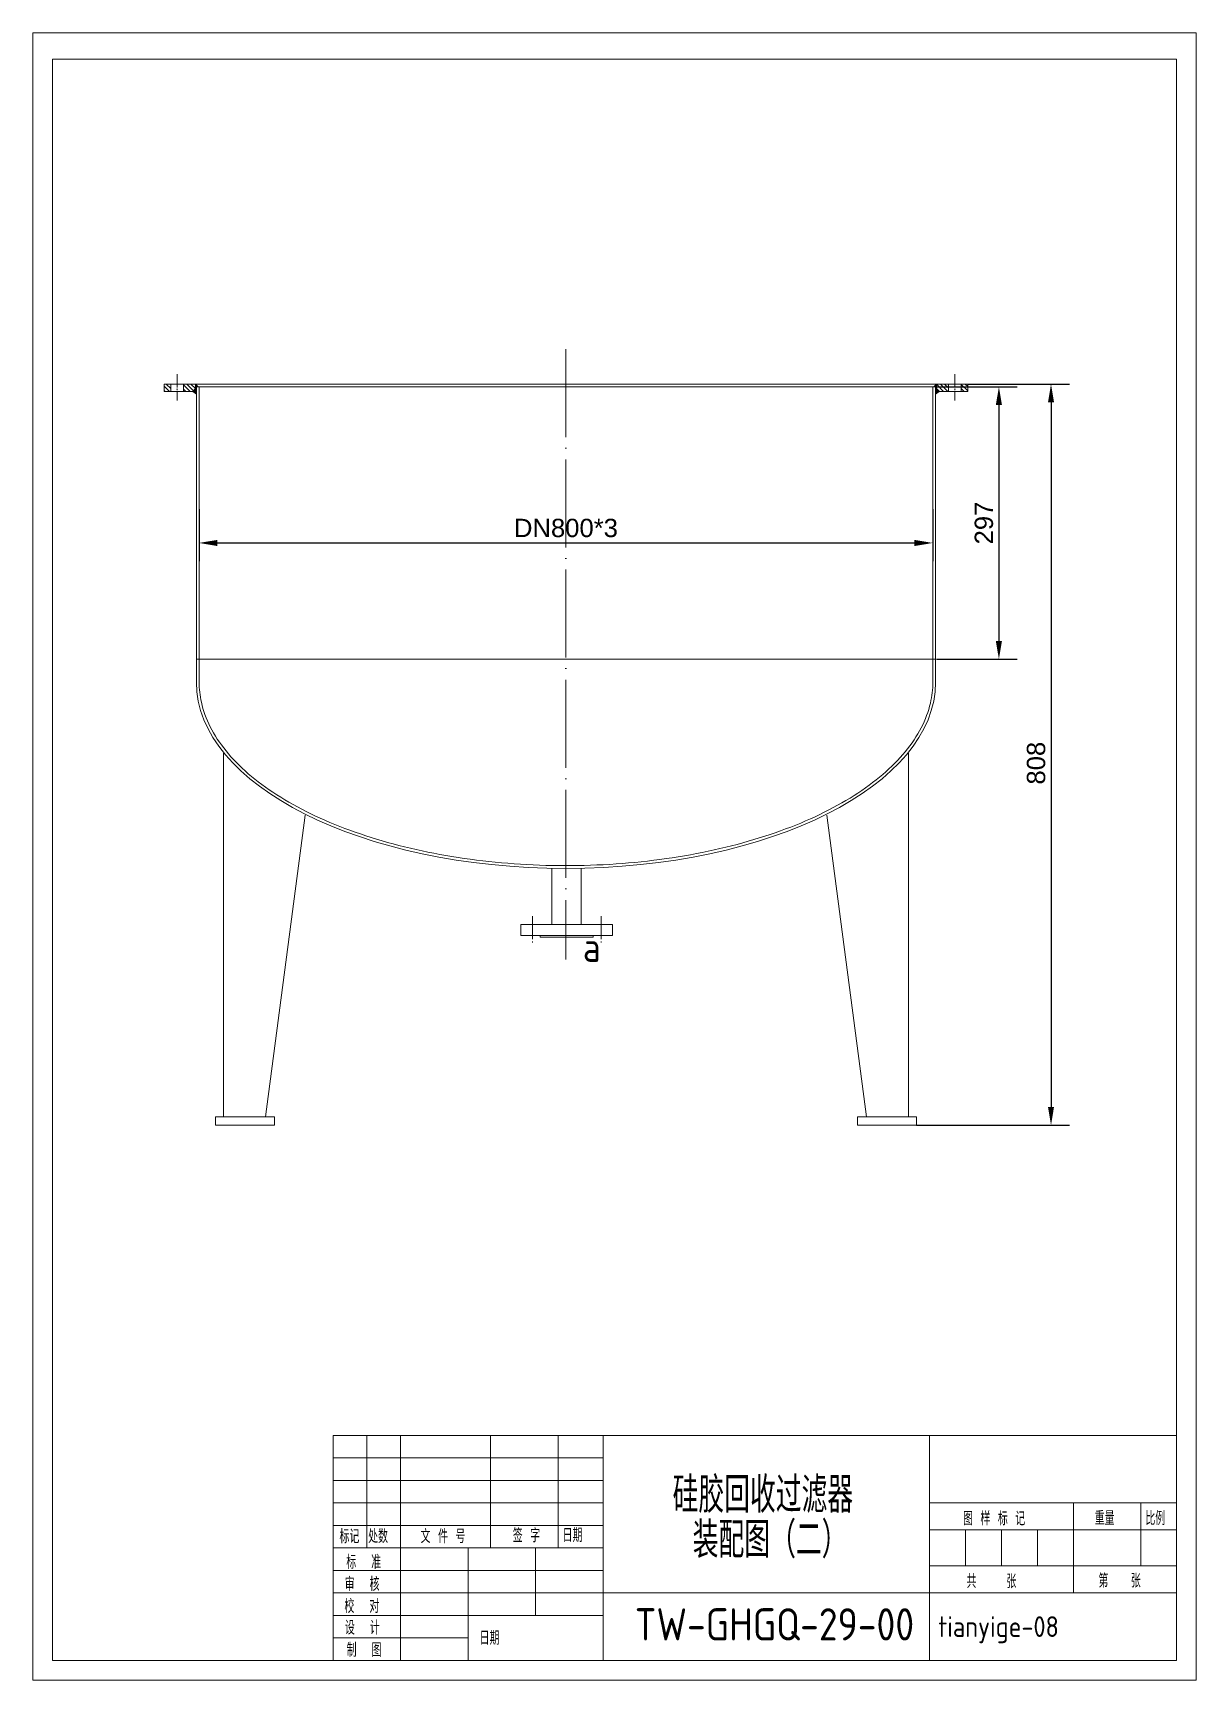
# Model space of a CAD drawing. Header units: millimetres. Extents: x 3470 to 4738, y 896 to 2691.
import ezdxf

# ---------------------------------------------------------------- set-up
doc = ezdxf.new("R2010")
doc.units = ezdxf.units.MM
doc.linetypes.add('ACAD_ISO04W100', pattern=[30, 24, -3, 0, -3])
doc.linetypes.add('CENTER', pattern=[6.25, 5, -0.5, 0.25, -0.5])
doc.layers.add('中心线', color=1, linetype='CENTER')
doc.layers.add('图框内框线', color=7, linetype='Continuous', lineweight=18)
doc.layers.add('文字', color=7, linetype='Continuous', lineweight=15)
doc.styles.get("Standard").update_dxf_attribs({"font": 'arial.ttf'})
doc.styles.add('工程字', font='gbenor.shx', dxfattribs={"bigfont": 'gbcbig.shx'})
doc.dimstyles.new('副本 (2) (2) (3) (2) (2) (3)ISO-25', dxfattribs={"dimtxt": 25, "dimasz": 25, "dimexe": 20, "dimexo": 0, "dimgap": 8, "dimtad": 1, "dimdsep": 46, "dimtxsty": 'Standard', "dimcen": 2.5, "dimadec": 0, "dimazin": 0, "dimtfac": 1, "dimtmove": 0, "dimatfit": 3, "dimfxl": 0, "dimarcsym": 0})

# ---------------------------------------------------------------- blocks, each defined once
blk = doc.blocks.new('*D5')
at = {"color": 0, "linetype": 'Continuous', "lineweight": -2, "transparency": 16777216}
for p, q in [((3651.2, 2172.1), (3651.2, 2115.3)), ((4451.2, 2172.1), (4451.2, 2115.3)), ((3671.2, 2135.3), (4431.2, 2135.3))]:
    blk.add_line(p, q, dxfattribs=at)
at = {"color": 0, "linetype": 'Continuous', "transparency": 16777216}
for points in [[(3671.2, 2138.6), (3671.2, 2131.9), (3651.2, 2135.3)], [(4431.2, 2138.6), (4431.2, 2131.9), (4451.2, 2135.3)]]:
    blk.add_solid(points, dxfattribs=at)
at = {"layer": 'Defpoints', "color": 0, "linetype": 'Continuous', "transparency": 16777216}
for p in [(3651.2, 2172.1), (4451.2, 2172.1), (4451.2, 2135.3)]:
    blk.add_point(p, dxfattribs=at)
at = {"color": 0, "linetype": 'Continuous', "lineweight": 15, "transparency": 16777216, "insert": (4051.2, 2151.5), "char_height": 20, "attachment_point": 5}
blk.add_mtext('DN800*3', dxfattribs=at)
blk = doc.blocks.new('*D6')
at = {"color": 0, "linetype": 'Continuous', "lineweight": -2, "transparency": 16777216}
for p, q in [((4455.2, 2305.5), (4543.3, 2305.5)), ((4523.3, 2285.5), (4523.3, 2028.5)), ((4455.2, 2008.5), (4543.3, 2008.5))]:
    blk.add_line(p, q, dxfattribs=at)
at = {"color": 0, "linetype": 'Continuous', "transparency": 16777216}
for points in [[(4519.9, 2285.5), (4526.6, 2285.5), (4523.3, 2305.5)], [(4519.9, 2028.5), (4526.6, 2028.5), (4523.3, 2008.5)]]:
    blk.add_solid(points, dxfattribs=at)
at = {"layer": 'Defpoints', "color": 0, "linetype": 'Continuous', "transparency": 16777216}
for p in [(4455.2, 2305.5), (4455.2, 2008.5), (4523.3, 2008.5)]:
    blk.add_point(p, dxfattribs=at)
at = {"color": 0, "linetype": 'Continuous', "lineweight": 15, "transparency": 16777216, "insert": (4507, 2157), "char_height": 20, "attachment_point": 5, "rotation": 90}
blk.add_mtext('297', dxfattribs=at)
blk = doc.blocks.new('*D7')
at = {"color": 0, "linetype": 'Continuous', "lineweight": -2, "transparency": 16777216}
for p, q in [((4489.2, 2308.5), (4600.1, 2308.5)), ((4580.1, 2288.5), (4580.1, 1520.5)), ((4433.3, 1500.5), (4600.1, 1500.5))]:
    blk.add_line(p, q, dxfattribs=at)
at = {"color": 0, "linetype": 'Continuous', "transparency": 16777216}
for points in [[(4576.8, 2288.5), (4583.4, 2288.5), (4580.1, 2308.5)], [(4576.8, 1520.5), (4583.4, 1520.5), (4580.1, 1500.5)]]:
    blk.add_solid(points, dxfattribs=at)
at = {"layer": 'Defpoints', "color": 0, "linetype": 'Continuous', "transparency": 16777216}
for p in [(4489.2, 2308.5), (4433.3, 1500.5), (4580.1, 1500.5)]:
    blk.add_point(p, dxfattribs=at)
at = {"color": 0, "linetype": 'Continuous', "lineweight": 15, "transparency": 16777216, "insert": (4563.9, 1895.2), "char_height": 20, "attachment_point": 5, "rotation": 90}
blk.add_mtext('808', dxfattribs=at)

msp = doc.modelspace()

# ---------------------------------------------------------------- hatches: boundary and pattern name
at = {"lineweight": 9}
h = msp.add_hatch(dxfattribs=at)
h.set_pattern_fill('LINE', color=3, angle=135, style=0)
h.set_pattern_definition([(135, (-138053.663, -1861.8792), (-2.24506403, -2.24506403), [])])
h.paths.add_polyline_path([(4468.232, 2308.489), (4455.232, 2308.489), (4455.232, 2303.489), (4458.232, 2300.489), (4468.232, 2300.489)])
h.paths.add_polyline_path([(4489.232, 2308.489), (4482.232, 2308.489), (4482.232, 2300.489), (4487.232, 2300.489), (4489.232, 2300.489)])
h.paths.add_polyline_path([(3647.232, 2308.489), (3634.232, 2308.489), (3634.232, 2300.489), (3644.232, 2300.489), (3647.232, 2303.489)])
h.paths.add_polyline_path([(3620.232, 2308.489), (3613.232, 2308.489), (3613.232, 2300.489), (3620.232, 2300.489)])
at = {"lineweight": 13}
h = msp.add_hatch(color=6, dxfattribs=at)
h.paths.add_polyline_path([(3647.232, 2308.489), (3647.232, 2305.489), (3650.232, 2305.489)])
h.paths.add_polyline_path([(3648.232, 2303.489), (3647.232, 2303.489), (3644.232, 2300.489), (3648.232, 2297.489)])
h = msp.add_hatch(color=6, dxfattribs=at)
h.paths.add_polyline_path([(4455.232, 2308.489), (4455.232, 2305.489), (4452.232, 2305.489)])
h.paths.add_polyline_path([(4454.232, 2303.489), (4455.232, 2303.489), (4458.232, 2300.489), (4454.232, 2297.489)])

# ---------------------------------------------------------------- linework, layer by layer
at = {"color": 1, "linetype": 'ACAD_ISO04W100', "lineweight": 13, "ltscale": 4}
msp.add_line((4051.232, 2346.535), (4051.232, 1681.173), dxfattribs=at)
at = {"color": 1, "linetype": 'ACAD_ISO04W100', "lineweight": 13, "ltscale": 0.6}
for p, q in [((3627.232, 2319.254), (3627.232, 2290.464)), ((4475.232, 2319.254), (4475.232, 2290.464))]:
    msp.add_line(p, q, dxfattribs=at)
at = {"lineweight": 18}
for p, q in [((3613.232, 2308.489), (3613.232, 2300.489)), ((3613.232, 2308.489), (4489.232, 2308.489)), ((3613.232, 2300.489), (3644.232, 2300.489)), ((3644.232, 2300.489), (3647.232, 2303.489)), ((3647.232, 2308.489), (3647.232, 2303.489)), ((3647.232, 2305.489), (4455.232, 2305.489)), ((3648.232, 2305.489), (3648.232, 1983.489)), ((3651.232, 2305.489), (3651.232, 1983.489)), ((4451.232, 2305.489), (4451.232, 1983.489)), ((4454.232, 2305.489), (4454.232, 1983.489)), ((4455.232, 2308.489), (4455.232, 2303.489)), ((4458.232, 2300.489), (4455.232, 2303.489)), ((4489.232, 2300.489), (4458.232, 2300.489)), ((4489.232, 2308.489), (4489.232, 2300.489)), ((3648.232, 2008.489), (4454.232, 2008.489)), ((4002.052, 1719.489), (4002.052, 1707.489)), ((4002.052, 1719.489), (4102.052, 1719.489)), ((4002.052, 1707.489), (4102.052, 1707.489)), ((4102.052, 1719.489), (4102.052, 1707.489))]:
    msp.add_line(p, q, dxfattribs=at)
at = {"linetype": 'Continuous', "lineweight": 18}
for p, q in [((3620.232, 2308.489), (3620.232, 2300.489)), ((3634.232, 2308.489), (3634.232, 2300.489)), ((4468.232, 2308.489), (4468.232, 2300.489)), ((4482.232, 2308.489), (4482.232, 2300.489)), ((4035.695, 1780.64), (4035.695, 1719.489)), ((4067.695, 1780.658), (4067.695, 1719.489))]:
    msp.add_line(p, q, dxfattribs=at)
at = {"lineweight": 13}
for p, q in [((3644.232, 2300.489), (3648.232, 2297.489)), ((3647.232, 2308.489), (3650.232, 2305.489)), ((3647.232, 2303.489), (3648.232, 2303.489)), ((4455.232, 2308.489), (4452.232, 2305.489)), ((4455.232, 2303.489), (4454.232, 2303.489)), ((4458.232, 2300.489), (4454.232, 2297.489)), ((4023.052, 1707.489), (4023.052, 1705.489)), ((4081.052, 1707.489), (4081.052, 1705.489)), ((4023.052, 1705.489), (4081.052, 1705.489))]:
    msp.add_line(p, q, dxfattribs=at)
at = {"color": 7, "linetype": 'Continuous', "lineweight": 18}
for p, q in [((3677.756, 1906.221), (3677.756, 1509.735)), ((4424.708, 1906.221), (4424.708, 1509.735)), ((3723.598, 1509.735), (3766.979, 1838.589)), ((4378.867, 1509.735), (4335.485, 1838.589)), ((3669.19, 1509.735), (3733.274, 1509.735)), ((3669.19, 1509.735), (3669.19, 1500.489)), ((3733.274, 1509.735), (3733.274, 1500.489)), ((4369.19, 1509.735), (4369.19, 1500.489)), ((4433.274, 1509.735), (4369.19, 1509.735)), ((4433.274, 1509.735), (4433.274, 1500.489)), ((3669.19, 1500.489), (3733.274, 1500.489)), ((4433.274, 1500.489), (4369.19, 1500.489))]:
    msp.add_line(p, q, dxfattribs=at)
at = {"lineweight": 18}
msp.add_ellipse((4051.232, 1983.489), major_axis=(-403, 0), ratio=0.50372208, start_param=0, end_param=3.14159265, dxfattribs=at)
msp.add_open_spline([(4451.232, 1983.489), (4451.232, 1975.85), (4450.348, 1968.211), (4446.482, 1951.582), (4443.137, 1942.606), (4433.976, 1924.902), (4428.159, 1916.176), (4414.133, 1899.154), (4405.923, 1890.859), (4387.258, 1874.883), (4376.801, 1867.202), (4353.842, 1852.619), (4341.339, 1845.718), (4314.529, 1832.842), (4300.224, 1826.867), (4270.089, 1815.966), (4254.26, 1811.039), (4221.389, 1802.336), (4204.346, 1798.558), (4169.38, 1792.228), (4151.456, 1789.675), (4115.074, 1785.845), (4096.617, 1784.568), (4059.529, 1783.315), (4040.897, 1783.339), (4003.822, 1784.687), (3985.378, 1786.011), (3949.036, 1789.934), (3931.138, 1792.533), (3896.236, 1798.952), (3879.232, 1802.773), (3846.45, 1811.56), (3830.671, 1816.527), (3800.648, 1827.505), (3786.403, 1833.516), (3759.726, 1846.46), (3747.294, 1853.392), (3724.484, 1868.031), (3714.106, 1875.737), (3695.604, 1891.758), (3687.48, 1900.072), (3673.629, 1917.125), (3667.901, 1925.864), (3658.921, 1943.586), (3655.667, 1952.568), (3652.041, 1968.874), (3651.232, 1976.181), (3651.232, 1983.489)], degree=3, knots=[0, 0, 0, 0, 0.11687061, 0.11687061, 0.25558103, 0.25558103, 0.39429145, 0.39429145, 0.53300187, 0.53300187, 0.67171229, 0.67171229, 0.81042271, 0.81042271, 0.94913313, 0.94913313, 1.08784354, 1.08784354, 1.22655396, 1.22655396, 1.36526438, 1.36526438, 1.5039748, 1.5039748, 1.64268522, 1.64268522, 1.78139564, 1.78139564, 1.92010606, 1.92010606, 2.05881648, 2.05881648, 2.1975269, 2.1975269, 2.33623731, 2.33623731, 2.47494773, 2.47494773, 2.61365815, 2.61365815, 2.75236857, 2.75236857, 2.89107899, 2.89107899, 3.02978941, 3.02978941, 3.14159265, 3.14159265, 3.14159265, 3.14159265], dxfattribs=at)
at = {"layer": '中心线', "color": 1, "lineweight": 13, "ltscale": 5}
for p, q in [((4014.552, 1728.246), (4014.552, 1699.727)), ((4089.552, 1728.246), (4089.552, 1699.727))]:
    msp.add_line(p, q, dxfattribs=at)
at = {"layer": '图框内框线'}
for p, q in [((3470.015, 2691.272), (3470.015, 895.658)), ((4738.261, 2691.272), (3470.015, 2691.272)), ((4738.261, 895.658), (4738.261, 2691.272)), ((3491.366, 2662.839), (3491.366, 917.009)), ((4716.91, 2662.839), (3491.366, 2662.839)), ((4716.91, 917.009), (4716.91, 2662.839)), ((3491.366, 917.009), (4716.91, 917.009)), ((3470.015, 895.658), (4738.261, 895.658))]:
    msp.add_line(p, q, dxfattribs=at)
at = {"layer": '文字'}
for p, q in [((3797.322, 1162.339), (3797.322, 917.009)), ((3797.322, 1162.339), (4716.91, 1162.339)), ((3834.121, 1162.339), (3834.121, 1039.674)), ((3870.921, 1162.339), (3870.921, 917.009)), ((3969.053, 1162.339), (3969.053, 1039.674)), ((4042.652, 1162.339), (4042.652, 1039.674)), ((4091.718, 1162.339), (4091.718, 917.009)), ((4447.446, 1162.339), (4447.446, 917.009)), ((3797.322, 1137.806), (4091.718, 1137.806)), ((3797.322, 1113.273), (4091.718, 1113.273)), ((3797.322, 1088.74), (4091.718, 1088.74)), ((4447.446, 1088.74), (4716.91, 1088.74)), ((4604.457, 1088.74), (4604.457, 990.608)), ((4678.056, 1088.74), (4678.056, 1020.047)), ((3797.322, 1064.207), (4091.718, 1064.207)), ((4447.446, 1059.3), (4716.91, 1059.3)), ((4486.699, 1059.3), (4486.699, 1020.047)), ((4525.951, 1059.3), (4525.951, 1020.047)), ((4565.204, 1059.3), (4565.204, 1020.047)), ((3797.322, 1039.674), (4091.718, 1039.674)), ((3944.52, 1039.674), (3944.52, 917.009)), ((4018.119, 1039.674), (4018.119, 966.075)), ((3797.322, 1015.141), (4091.718, 1015.141)), ((4447.446, 1020.047), (4716.91, 1020.047)), ((3797.322, 990.608), (4447.446, 990.608)), ((4447.446, 990.608), (4716.91, 990.608)), ((3797.322, 966.075), (4091.718, 966.075)), ((3797.322, 941.542), (3944.52, 941.542))]:
    msp.add_line(p, q, dxfattribs=at)

# ---------------------------------------------------------------- texts
at = {"layer": '文字', "style": '工程字'}
for s, height, p in [('a', 31.972, (4069.709, 1678.622)), ('硅胶回收过滤器', 39.0588, (4167.48, 1078.012)), (' 图 样 标 记', 15.0462, (4475.983, 1064.23)), ('重量', 15.0462, (4627.78, 1064.743)), ('比例', 15.0462, (4682.996, 1064.514)), ('标记', 15.0462, (3804.254, 1044.755)), ('处数', 15.0462, (3835.504, 1044.878)), ('文 件 号', 15.0462, (3892.745, 1044.855)), ('签 字', 15.0462, (3993.226, 1045.756)), ('日期', 15.0462, (4047.554, 1046.096)), ('装配图（二）', 39.0588, (4189.425, 1028.946)), (' 标  准', 15.0462, (3803.525, 1016.844)), ('审  核', 15.0462, (3809.935, 992.703)), ('共    张', 15.0462, (4488.044, 995.827)), ('第   张', 15.0462, (4631.808, 996.435)), ('校  对', 15.0462, (3809.652, 968.67)), ('TW-GHGQ-29-00', 35.15293, (4126.24, 938.794)), ('设  计', 15.0462, (3810.166, 945.199)), ('tianyige-08', 22.5693, (4457.17, 942.63)), (' 制  图', 15.0462, (3803.94, 920.946)), ('日期', 15.0462, (3957.062, 934.012))]:
    msp.add_text(s, height=height, dxfattribs=at).set_placement(p)

# ---------------------------------------------------------------- dimensions: what is measured, and where the dimension line sits
at = {"color": 6, "linetype": 'Continuous', "lineweight": 15}
dim = msp.add_linear_dim(base=(4580.091, 1500.489), p1=(4489.232, 2308.489), p2=(4433.274, 1500.489), angle=90, dimstyle='副本 (2) (2) (3) (2) (2) (3)ISO-25', override={"dimtxt": 20, "dimasz": 20, "dimgap": 6}, dxfattribs=at)
dim.commit()
dim.dimension.update_dxf_attribs({"geometry": '*D7', "text_midpoint": (4580.091, 1895.165), "dimtype": 160})
dim = msp.add_linear_dim(base=(4523.253, 2008.489), p1=(4455.232, 2305.489), p2=(4455.232, 2008.489), angle=90, dimstyle='副本 (2) (2) (3) (2) (2) (3)ISO-25', override={"dimtxt": 20, "dimasz": 20, "dimgap": 6}, dxfattribs=at)
dim.commit()
dim.dimension.update_dxf_attribs({"geometry": '*D6', "text_midpoint": (4507.042, 2156.989)})
dim = msp.add_linear_dim(base=(4451.232, 2135.265), p1=(3651.232, 2172.089), p2=(4451.232, 2172.089), text='DN<>*3', dimstyle='副本 (2) (2) (3) (2) (2) (3)ISO-25', override={"dimtxt": 20, "dimasz": 20, "dimgap": 6}, dxfattribs=at)
dim.commit()
dim.dimension.update_dxf_attribs({"geometry": '*D5', "text_midpoint": (4051.232, 2135.265), "dimtype": 160})

doc.saveas('drawing.dxf')
